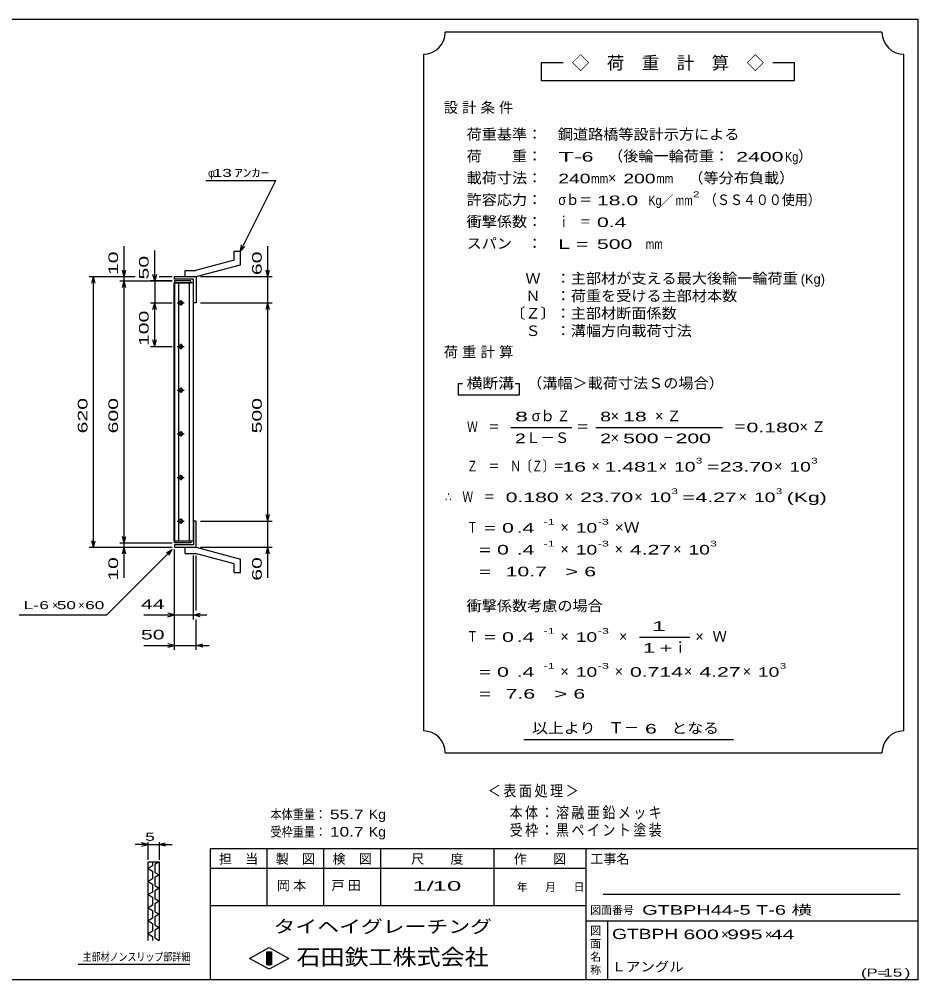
# Model space of a CAD drawing. Units: millimetres, scale not verified. Extents: x -1820 to 1731, y -1282 to 1054.
# Drawn here: x -326 to 1731, y -1146 to 1054 of the extents above; entities that cross this region are included whole.
import ezdxf
from ezdxf.enums import TextEntityAlignment as Align

# ---------------------------------------------------------------- set-up
doc = ezdxf.new("R2010")
doc.units = ezdxf.units.MM
doc.header["$LTSCALE"] = 10
for name, color, linetype, lineweight in [('0_2', 150, 'Continuous', 25), ('16', 3, 'Continuous', 25), ('19', 6, 'Continuous', 25), ('22', 4, 'Continuous', 25), ('24', 2, 'Continuous', 25), ('32', 4, 'Continuous', 25)]:
    doc.layers.add(name, color=color, linetype=linetype, lineweight=lineweight)
doc.styles.add('ベクトル', font='')
doc.styles.get('ベクトル').set_extended_font_data('ベクトル')

msp = doc.modelspace()

# ---------------------------------------------------------------- linework, layer by layer
at = {"layer": '0_2'}
for p, q in [((-1729, 1053.5), (1731, 1053.5)), ((1731, 1053.5), (1731, -1146.5)), ((1731, -846.5), (111, -846.5)), ((111, -846.5), (111, -1146.5)), ((241, -846.5), (241, -976.5)), ((371, -976.5), (371, -846.5)), ((501, -846.5), (501, -976.5)), ((761, -976.5), (761, -846.5)), ((971, -846.5), (971, -1146.5)), ((971, -891.5), (111, -891.5)), ((1691, -951.5), (1011, -951.5)), ((111, -976.5), (971, -976.5)), ((971, -1011.5), (1731, -1011.5)), ((1021, -1146.5), (1021, -1011.5)), ((201, -1097.5), (246, -1072.5)), ((246, -1072.5), (291, -1097.5)), ((246, -1122.5), (201, -1097.5)), ((241, -1082.5), (251, -1082.5)), ((241, -1112.5), (241, -1082.5)), ((241, -1082.5), (243, -1082.5)), ((243, -1082.5), (243, -1112.5)), ((245, -1112.5), (245, -1082.5)), ((245, -1082.5), (247, -1082.5)), ((291, -1097.5), (246, -1122.5)), ((247, -1082.5), (247, -1112.5)), ((249, -1112.5), (249, -1082.5)), ((249, -1082.5), (251, -1082.5)), ((251, -1082.5), (251, -1112.5)), ((251, -1082.5), (251, -1112.5)), ((251, -1112.5), (241, -1112.5)), ((243, -1112.5), (245, -1112.5)), ((247, -1112.5), (249, -1112.5)), ((1731, -1146.5), (-1729, -1146.5))]:
    msp.add_line(p, q, dxfattribs=at)
at = {"layer": '16'}
for p, q in [((28.3, -141.5), (28.3, 449.5)), ((28.3, 449.5), (29, 449.5)), ((67, 454), (29, 454)), ((29, 454), (29, 449.5)), ((29, 449.5), (67, 449.5)), ((29, 449.5), (29, -141.5)), ((73, 449.5), (29, 449.5)), ((38.5, 449.5), (38.5, -141.5)), ((63.5, -141.5), (63.5, 449.5)), ((67, 449.5), (67, 454)), ((73, -141.5), (73, 449.5)), ((35.5, 404), (51.5, 404)), ((45.5, 407), (41.5, 407)), ((41.5, 401), (45.5, 401)), ((43.5, 410), (43.5, 398)), ((43.5, 310), (43.5, 298)), ((35.5, 304), (51.5, 304)), ((45.5, 307), (41.5, 307)), ((41.5, 301), (45.5, 301)), ((35.5, 204), (51.5, 204)), ((45.5, 207), (41.5, 207)), ((41.5, 201), (45.5, 201)), ((43.5, 210), (43.5, 198)), ((43.5, 110), (43.5, 98)), ((35.5, 104), (51.5, 104)), ((45.5, 107), (41.5, 107)), ((41.5, 101), (45.5, 101)), ((35.5, 4), (51.5, 4)), ((45.5, 7), (41.5, 7)), ((41.5, 1), (45.5, 1)), ((43.5, 10), (43.5, -2)), ((35.5, -96), (51.5, -96)), ((45.5, -93), (41.5, -93)), ((41.5, -99), (45.5, -99)), ((43.5, -90), (43.5, -102)), ((29, -141.5), (28.3, -141.5)), ((29, -141.5), (67, -141.5)), ((29, -146), (29, -141.5)), ((29, -141.5), (73, -141.5)), ((67, -146), (29, -146)), ((67, -141.5), (67, -146))]:
    msp.add_line(p, q, dxfattribs=at)
for centre, radius, start, end in [((41.5, 404), 3, 90, 270), ((43.5, 404), 4, 46.6, 133.4), ((43.5, 404), 4, 226.6, 313.4), ((45.5, 404), 3, 270, 90), ((43.5, 304), 4, 46.6, 133.4), ((41.5, 304), 3, 90, 270), ((43.5, 304), 4, 226.6, 313.4), ((45.5, 304), 3, 270, 90), ((41.5, 204), 3, 90, 270), ((43.5, 204), 4, 46.6, 133.4), ((43.5, 204), 4, 226.6, 313.4), ((45.5, 204), 3, 270, 90), ((41.5, 104), 3, 90, 270), ((43.5, 104), 4, 46.6, 133.4), ((43.5, 104), 4, 226.6, 313.4), ((45.5, 104), 3, 270, 90), ((41.5, 4), 3, 90, 270), ((43.5, 4), 4, 46.6, 133.4), ((43.5, 4), 4, 226.6, 313.4), ((45.5, 4), 3, 270, 90), ((41.5, -96), 3, 90, 270), ((43.5, -96), 4, 46.6, 133.4), ((43.5, -96), 4, 226.6, 313.4), ((45.5, -96), 3, 270, 90)]:
    msp.add_arc(centre, radius, start, end, dxfattribs=at)
at = {"layer": '19'}
for p, q in [((166, 522), (180, 522)), ((166, 502), (166, 522)), ((180, 491), (180, 522)), ((166, 502), (77, 478)), ((79, 464), (180, 491)), ((29, 458), (29, 464)), ((29, 464), (78, 464)), ((54, 478), (77, 478)), ((54, 464), (54, 478)), ((54, 464), (79, 464)), ((78, 464), (79, 463)), ((79, 463), (79, 404)), ((73, 458), (29, 458)), ((73, 404), (73, 458)), ((79, 404), (73, 404)), ((79, -96), (73, -96)), ((73, -96), (73, -150)), ((79, -155), (79, -96)), ((29, -150), (29, -156)), ((73, -150), (29, -150)), ((29, -156), (78, -156)), ((54, -156), (79, -156)), ((54, -170), (54, -156)), ((54, -170), (77, -170)), ((166, -194), (77, -170)), ((78, -156), (79, -155)), ((79, -156), (180, -183)), ((166, -214), (166, -194)), ((180, -214), (180, -183)), ((166, -214), (180, -214))]:
    msp.add_line(p, q, dxfattribs=at)
at = {"layer": '22'}
for p, q in [((101, 684), (261, 684)), ((180, 522), (261, 684)), ((-86, 464), (-86, 534)), ((180, 522), (183, 536.6)), ((180, 522), (190, 533)), ((243, 464), (243, 534)), ((-16, 454), (-16, 524)), ((-166, 464), (-61, 464)), ((-160, 449), (-156, 464)), ((-152, 449), (-156, 464)), ((-156, -156), (-156, 464)), ((-96, 464), (-61, 464)), ((-86, 464), (-90, 479)), ((-86, 464), (-82, 479)), ((-86, 454), (-86, 464)), ((-16, 454), (-20, 469)), ((-12, 469), (-16, 454)), ((-6, 464), (24, 464)), ((-6, 464), (24, 464)), ((89, 464), (253, 464)), ((243, 464), (239, 479)), ((243, 464), (247, 479)), ((243, 404), (243, 464)), ((-96, 454), (24, 454)), ((-90, 439), (-86, 454)), ((-82, 439), (-86, 454)), ((-86, -146), (-86, 454)), ((24, 454), (-26, 454)), ((-16, 454), (-16, 404)), ((-26, 404), (24, 404)), ((-20, 389), (-16, 404)), ((-12, 389), (-16, 404)), ((-16, 304), (-16, 404)), ((89, 404), (253, 404)), ((239, 389), (243, 404)), ((247, 389), (243, 404)), ((243, -96), (243, 404)), ((-16, 304), (-20, 319)), ((-16, 304), (-12, 319)), ((-26, 304), (24, 304)), ((243, -96), (239, -81)), ((243, -96), (247, -81)), ((89, -96), (253, -96)), ((243, -156), (243, -96)), ((-86, -146), (-90, -131)), ((-86, -146), (-82, -131)), ((-156, -156), (-160, -141)), ((-156, -156), (-152, -141)), ((-96, -146), (24, -146)), ((-86, -156), (-86, -146)), ((-166, -156), (24, -156)), ((-126, -311), (24, -161)), ((-96, -156), (24, -156)), ((-90, -171), (-86, -156)), ((-82, -171), (-86, -156)), ((-86, -226), (-86, -156)), ((11, -169), (24, -161)), ((16, -174), (24, -161)), ((29, -321), (29, -161)), ((29, -391), (29, -161)), ((73, -321), (73, -175)), ((79, -301), (79, -175)), ((89, -156), (253, -156)), ((239, -171), (243, -156)), ((247, -171), (243, -156)), ((243, -226), (243, -156)), ((29, -311), (14, -307)), ((73, -311), (88, -307)), ((-326, -311), (-126, -311)), ((-41, -311), (29, -311)), ((14, -315), (29, -311)), ((29, -311), (73, -311)), ((88, -315), (73, -311)), ((73, -311), (103, -311)), ((79, -391), (79, -321)), ((-41, -381), (29, -381)), ((29, -381), (14, -377)), ((14, -385), (29, -381)), ((29, -381), (79, -381)), ((79, -381), (94, -377)), ((94, -385), (79, -381)), ((79, -381), (109, -381))]:
    msp.add_line(p, q, dxfattribs=at)
at = {"layer": '24', "color": 4}
for p, q in [((1649, 1023.5), (649, 1023.5)), ((599, 973.5), (599, -576.5)), ((1699, -576.5), (1699, 973.5)), ((919, 953.5), (869, 953.5)), ((869, 953.5), (869, 913.5)), ((1449, 953.5), (1399, 953.5)), ((1449, 913.5), (1449, 953.5)), ((869, 913.5), (1449, 913.5)), ((689, 218.5), (679, 218.5)), ((679, 218.5), (679, 193.5)), ((819, 218.5), (809, 218.5)), ((819, 193.5), (819, 218.5)), ((679, 193.5), (819, 193.5)), ((799, 118.5), (939, 118.5)), ((994, 118.5), (1284, 118.5)), ((1094, -361.5), (1209, -361.5)), ((829, -596.5), (1309, -596.5)), ((649, -626.5), (1649, -626.5))]:
    msp.add_line(p, q, dxfattribs=at)
for centre, start, end in [((599, 1023.5), 270, 0), ((1699, 1023.5), 180, 270), ((599, -626.5), 0, 90), ((1699, -626.5), 90, 180)]:
    msp.add_arc(centre, 50, start, end, dxfattribs=at)
at = {"layer": '32'}
for p, q in [((-31, -836.5), (-46, -832.5)), ((-31, -871.5), (-31, -831.5)), ((-6, -831.5), (-6, -871.5)), ((-6, -836.5), (9, -832.5)), ((-31, -836.5), (-61, -836.5)), ((-46, -840.5), (-31, -836.5)), ((-31, -836.5), (-6, -836.5)), ((9, -840.5), (-6, -836.5)), ((-6, -836.5), (24, -836.5)), ((-31, -876.5), (-6, -876.5)), ((-31, -1056.5), (-31, -876.5)), ((-21, -876.5), (-21, -885.5)), ((-6, -876.5), (-16, -882.5)), ((-6, -876.5), (-6, -1056.5)), ((-21, -885.5), (-31, -891.5)), ((-31, -891.5), (-21, -897.5)), ((-21, -897.5), (-21, -915.5)), ((-16, -882.5), (-16, -900.5)), ((-16, -900.5), (-6, -906.5)), ((-21, -915.5), (-31, -921.5)), ((-31, -921.5), (-21, -927.5)), ((-6, -906.5), (-16, -912.5)), ((-16, -912.5), (-16, -930.5)), ((-21, -945.5), (-31, -951.5)), ((-21, -927.5), (-21, -945.5)), ((-16, -930.5), (-6, -936.5)), ((-6, -936.5), (-16, -942.5)), ((-16, -942.5), (-16, -960.5)), ((-31, -951.5), (-21, -957.5)), ((-21, -957.5), (-21, -975.5)), ((-16, -960.5), (-6, -966.5)), ((-6, -966.5), (-16, -972.5)), ((-21, -975.5), (-31, -981.5)), ((-31, -981.5), (-21, -987.5)), ((-21, -987.5), (-21, -1005.5)), ((-16, -972.5), (-16, -990.5)), ((-21, -1005.5), (-31, -1011.5)), ((-31, -1011.5), (-21, -1017.5)), ((-16, -990.5), (-6, -996.5)), ((-6, -996.5), (-16, -1002.5)), ((-16, -1002.5), (-16, -1020.5)), ((-21, -1017.5), (-21, -1035.5)), ((-16, -1020.5), (-6, -1026.5)), ((-6, -1026.5), (-16, -1032.5)), ((-16, -1032.5), (-16, -1050.5)), ((-21, -1035.5), (-31, -1041.5)), ((-31, -1041.5), (-21, -1047.5)), ((-21, -1047.5), (-21, -1056.5)), ((-16, -1050.5), (-6, -1056.5)), ((64, -1111.5), (-191, -1111.5))]:
    msp.add_line(p, q, dxfattribs=at)

# ---------------------------------------------------------------- texts
at = {"layer": '0_2', "style": 'ベクトル'}
for s, height, p in [('担\u3000当', 21.99, (131, -869.5)), ('製\u3000図', 21.99, (261, -869.5)), ('検\u3000図', 21.99, (391, -869.5)), ('尺\u3000\u3000度', 21.99, (571, -869.5)), ('作\u3000\u3000図', 21.99, (806, -869.5)), ('工事名', 21.99, (981, -869.5)), ('年', 18.3, (813, -934)), ('月', 18.3, (878, -934)), ('日', 18.3, (943, -934)), ('図面番号', 18.33, (981, -987)), ('図', 18.3, (981, -1034)), ('面', 18.3, (981, -1064)), ('名', 18.3, (981, -1094)), ('称', 18.3, (981, -1124))]:
    msp.add_text(s, height=height, dxfattribs=at).set_placement(p, align=Align.MIDDLE_LEFT)
at = {"layer": '0_2', "color": 222, "style": 'ベクトル'}
for s, height, width, p in [('タイヘイグレーチング', 29.33, 1.25, (256, -1024.5)), ('石田鉄工株式会社', 36.66, 1.1, (308.5, -1094.5))]:
    msp.add_text(s, height=height, dxfattribs=dict(at, width=width)).set_placement(p, align=Align.MIDDLE_LEFT)
at = {"layer": '22', "color": 2, "style": 'ベクトル'}
for s, height, p in [('φ', 18.3, (106, 701.5)), ('×', 18.3, (-251, -288.5)), ('×', 18.3, (-191, -288.5)), ('×', 22, (1281, -1042.5)), ('×', 22, (1381, -1042.5))]:
    msp.add_text(s, height=height, dxfattribs=at).set_placement(p, align=Align.MIDDLE_LEFT)
for s, height, width, p in [(' 13 ', 18.33, 1.6, (106, 701.5)), ('ｱﾝｶｰ', 18.33, 1.6, (166, 701.5)), ('L-', 18.33, 1.6, (-316, -288.5)), (' 6 ', 18.33, 1.6, (-291, -288.5)), (' 50 ', 18.33, 1.6, (-251, -288.5)), (' 60 ', 18.33, 1.6, (-186, -288.5)), (' 44 ', 21.99, 1.65, (-61, -286)), (' 50 ', 21.99, 1.65, (-61, -356)), ('本体重量：', 21.99, 0.85, (249, -767.5)), (' 55.7', 21.99, 1.35, (374, -767.5)), ('Kg', 21.99, 1.1, (474, -767.5)), ('受枠重量：', 21.99, 0.85, (249, -807.5)), (' 10.7', 21.99, 1.35, (374, -807.5)), ('Kg', 21.99, 1.1, (474, -807.5)), ('1/', 21.99, 2, (574, -931.5)), (' 10 ', 21.99, 2, (604, -931.5)), ('GTBPH44-5 T-6 横  ', 21.99, 1.55, (1100, -986.5)), ('GTBPH', 23.46, 1.4, (1031, -1041.5)), (' 600 ', 21.99, 1.65, (1181, -1042.5)), (' 995 ', 21.99, 1.65, (1281, -1042.5)), (' 44 ', 21.99, 1.65, (1381, -1042.5)), ('Ｌアングル', 21.99, 1.1, (1030, -1116.5)), ('(P=', 18.33, 1.55, (1601, -1130)), (' 15 ', 18.33, 1.6, (1641, -1130)), (')', 18.3, 1.6, (1701, -1130))]:
    msp.add_text(s, height=height, dxfattribs=dict(at, width=width)).set_placement(p, align=Align.MIDDLE_LEFT)
at = {"layer": '22', "color": 2, "style": 'ベクトル', "width": 1.65}
for s, p in [(' 10 ', (-111, 454)), (' 50 ', (-41, 444)), (' 60 ', (218, 454)), (' 100 ', (-41, 291.5)), (' 620 ', (-181, 91.5)), (' 600 ', (-111, 91.5)), (' 500 ', (218, 91.5)), (' 10 ', (-111, -246)), (' 60 ', (218, -246))]:
    msp.add_text(s, height=21.99, rotation=90, dxfattribs=at).set_placement(p, align=Align.MIDDLE_LEFT)
at = {"layer": '22', "color": 2, "attachment_point": 4, "style": 'ベクトル'}
for s, insert, char_height in [('\\T1.2;\\W0.85;＜表面処理＞', (746.5, -715), 25.66), ('\\T1.19;\\W0.85;本体：溶融亜鉛メッキ', (796.5, -765), 25.66), ('\\T1.19;\\W0.85;受枠：黒ペイント塗装', (796.5, -805), 25.66), ('\\T1.25;岡本\u3000', (263.5, -931.5), 21.99), ('\\T1.25;戸田\u3000', (388.5, -931.5), 21.99)]:
    msp.add_mtext(s, dxfattribs=dict(at, insert=insert, char_height=char_height))
at = {"layer": '24', "style": 'ベクトル'}
for s, height, p in [('◇\u3000荷\u3000重\u3000計\u3000算\u3000◇', 29.33, (939, 953.5)), ('）', 24.2, (1457, 740)), ('×', 24.2, (1022, 690)), ('／', 22, (1141.5, 638.5)), ('(Kg)', 21.99, (1463, 458.5)), ('σｂ', 24.19, (847, 145)), ('×', 24.2, (1028, 145)), ('Ｌ－Ｓ', 24.19, (834, 95)), ('×', 24.2, (1028, 95)), ('×', 24.2, (984, 30)), ('×', 24.2, (1138, 30)), ('×', 24.2, (1402, 30)), ('×', 24.2, (923, -40)), ('×', 24.2, (1082, -40)), ('×', 24.2, (1321, -40)), ('×', 24.2, (913, -110)), ('×', 24.2, (913, -160)), ('×', 24.2, (1037, -160)), ('×', 24.2, (1171, -160)), ('Ｗ', 24.2, (1261, -360)), ('×', 24.2, (913, -360)), ('×', 24.2, (1047, -360)), ('ｉ', 24.2, (1170.5, -385)), ('×', 24.2, (1222, -360)), ('×', 24.2, (913, -440)), ('×', 24.2, (1037, -440)), ('×', 24.2, (1196, -440)), ('×', 24.2, (1330, -440)), ('Ｔ－', 25.66, (1023, -569))]:
    msp.add_text(s, height=height, dxfattribs=at).set_placement(p, align=Align.MIDDLE_LEFT)
for s, height, width, p in [('荷重基準：\u3000', 24.19, 1.05, (698, 790)), ('鋼道路橋等設計示方による', 24.19, 1.05, (907, 790)), ('荷\u3000\u3000重：\u3000', 24.19, 1.05, (698, 740)), ('T-', 21.99, 2, (908, 738.5)), (' 6 ', 21.99, 1.65, (948, 738.5)), ('（後輪一輪荷重：', 24.19, 1.05, (1022, 740)), (' 2400', 21.99, 1.65, (1302, 738.5)), ('Kg', 21.99, 0.85, (1427, 738.5)), ('載荷寸法：\u3000', 24.19, 1.05, (698, 690)), ('\u3000（等分布負載）', 24.19, 1.05, (1171, 690)), ('240', 21.99, 1.5, (908, 688.5)), ('mm', 21.99, 0.8, (983, 688.5)), ('200', 21.99, 1.5, (1057, 688.5)), ('mm', 21.99, 0.8, (1132, 688.5)), ('許容応力：\u3000', 24.19, 1.05, (698, 640)), ('σｂ＝', 24.19, 0.9, (908, 640)), (' 18.0', 21.99, 1.65, (983, 638.5)), ('Kg', 21.99, 0.85, (1114, 638.5)), ('mm', 21.99, 0.8, (1176.5, 638.5)), ('2', 13.2, 1.5, (1216.5, 652.5)), ('（ＳＳ４００使用）', 24.19, 0.9, (1241.5, 640)), ('衝撃係数：\u3000', 24.19, 1.05, (698, 590)), ('ｉ\u3000＝', 24.19, 0.75, (908, 590)), (' 0.4', 21.99, 1.65, (983, 588.5)), ('スパン\u3000：\u3000', 24.19, 1.05, (698, 540)), ('L =', 21.99, 1.65, (908, 538.5)), (' 500 ', 21.99, 1.65, (983, 538.5)), ('mm', 21.99, 0.8, (1108, 538.5)), ('\u3000Ｗ\u3000：主部材が支える最大後輪一輪荷重', 24.19, 1.05, (798, 460)), ('\u3000Ｎ\u3000：荷重を受ける主部材本数', 24.19, 1.05, (798, 420)), ('〔Ｚ〕：主部材断面係数', 24.19, 1.05, (798, 380)), ('\u3000Ｓ\u3000：溝幅方向載荷寸法', 24.19, 1.05, (798, 340)), ('横断溝', 24.19, 1.1, (698, 220)), ('\u3000（溝幅＞載荷寸法Ｓの場合）', 24.19, 1.05, (802, 220)), ('8', 22, 1.8, (809, 143.5)), ('Ｚ', 24.2, 0.9, (905, 145)), ('8', 22, 1.5, (1004, 143.5)), (' 18 ', 21.99, 1.65, (1043, 143.5)), ('Ｗ\u3000＝', 24.19, 0.75, (699, 120)), ('＝', 24.2, 0.9, (949, 120)), ('＝', 24.2, 0.9, (1309, 120)), ('0.180', 21.99, 1.65, (1339, 118.5)), ('2', 22, 1.5, (809, 93.5)), ('2', 22, 1.5, (1004, 93.5)), (' 500 ', 21.99, 1.65, (1043, 93.5)), ('－', 24.2, 0.75, (1148, 95)), (' 200 ', 21.99, 1.65, (1163, 93.5)), ('Ｚ\u3000＝\u3000Ｎ〔Ｚ〕＝', 24.19, 0.75, (699, 30)), ('3', 13.2, 1.5, (1223, 42.5)), ('3', 13.2, 1.5, (1487, 42.5)), (' 16 ', 21.99, 1.65, (904, 28.5)), ('1.481', 21.99, 1.65, (1014, 28.5)), ('10', 21.99, 1.5, (1173, 28.5)), ('=', 22, 1.7, (1248, 28.5)), ('23.70', 21.99, 1.65, (1278, 28.5)), ('10', 21.99, 1.5, (1437, 28.5)), ('3', 13.2, 1.5, (1167, -27.5)), ('3', 13.2, 1.5, (1406, -27.5)), ('∴\u3000Ｗ\u3000＝', 24.19, 0.75, (649, -40)), (' 0.180', 21.99, 1.65, (774, -41.5)), ('23.70', 21.99, 1.65, (958, -41.5)), ('10', 21.99, 1.5, (1117, -41.5)), ('=', 22, 1.7, (1192, -41.5)), ('4.27', 21.99, 1.65, (1222, -41.5)), ('10', 21.99, 1.5, (1356, -41.5)), ('(Kg)', 21.99, 1.65, (1431, -41.5)), ('Ｔ', 24.2, 0.75, (699, -110)), (' = 0', 21.99, 1.65, (724, -111.5)), (' .4 ', 21.99, 1.65, (799, -111.5)), ('-1', 13.2, 1.65, (874, -97.5)), ('10', 21.99, 1.5, (948, -111.5)), ('-3', 13.2, 1.65, (998, -97.5)), ('×Ｗ', 24.19, 1.1, (1037, -110)), ('  = 0', 21.99, 1.65, (699, -161.5)), (' .4 ', 21.99, 1.65, (799, -161.5)), ('-1', 13.2, 1.65, (874, -147.5)), ('10', 21.99, 1.5, (948, -161.5)), ('-3', 13.2, 1.65, (998, -147.5)), ('4.27', 21.99, 1.65, (1072, -161.5)), ('10', 21.99, 1.5, (1206, -161.5)), ('3', 13.2, 1.5, (1256, -147.5)), ('  =', 21.99, 1.65, (699, -211.5)), (' 10.7', 21.99, 1.65, (774, -211.5)), ('>', 22, 1.7, (924, -211.5)), (' 6 ', 21.99, 1.65, (954, -211.5)), ('衝撃係数考慮の場合', 24.19, 1.05, (698, -290)), ('Ｔ', 24.2, 0.75, (699, -360)), (' = 0', 21.99, 1.65, (724, -361.5)), (' .4 ', 21.99, 1.65, (799, -361.5)), ('-1', 13.2, 1.65, (874, -347.5)), ('10', 21.99, 1.5, (948, -361.5)), ('-3', 13.2, 1.65, (998, -347.5)), ('  = 0', 21.99, 1.65, (699, -441.5)), (' .4 ', 21.99, 1.65, (799, -441.5)), ('-1', 13.2, 1.65, (874, -427.5)), ('10', 21.99, 1.5, (948, -441.5)), ('-3', 13.2, 1.65, (998, -427.5)), ('0.714', 21.99, 1.65, (1072, -441.5)), ('4.27', 21.99, 1.65, (1231, -441.5)), ('10', 21.99, 1.5, (1365, -441.5)), ('3', 13.2, 1.5, (1415, -427.5)), (' 7.6', 21.99, 1.65, (774, -491.5)), ('>', 22, 1.7, (899, -491.5)), (' 6 ', 21.99, 1.65, (929, -491.5)), ('  =', 21.99, 1.65, (699, -491.5)), ('以上より\u3000', 24.19, 1.1, (848, -570)), (' 6 ', 21.99, 1.65, (1093, -571.5)), ('となる', 24.19, 1.1, (1167, -570))]:
    msp.add_text(s, height=height, dxfattribs=dict(at, width=width)).set_placement(p, align=Align.MIDDLE_LEFT)
at = {"layer": '24', "attachment_point": 4, "style": 'ベクトル'}
for s, insert, char_height in [('\\T1.28;設計条件', (645.5, 850), 24.19), ('\\T1.28;荷重計算', (645.5, 290), 24.19), ('\\T1.42;×Ｚ', (1129.5, 145), 24.19), ('\\T1.42;×Ｚ', (1460.5, 120), 24.19), ('\\T1.25;\\W2;\\~1\\~', (1101.5, -336.5), 21.99), ('\\T1.33;\\W1.75;1+', (1101.5, -386.5), 21.99)]:
    msp.add_mtext(s, dxfattribs=dict(at, insert=insert, char_height=char_height))
at = {"layer": '32', "color": 2, "style": 'ベクトル'}
for s, width, p in [(' 5 ', 1.6, (-48.5, -819)), ('主部材ノンスリップ部詳細', 0.8, (-181, -1094))]:
    msp.add_text(s, height=18.33, dxfattribs=dict(at, width=width)).set_placement(p, align=Align.MIDDLE_LEFT)

doc.saveas('drawing.dxf')
